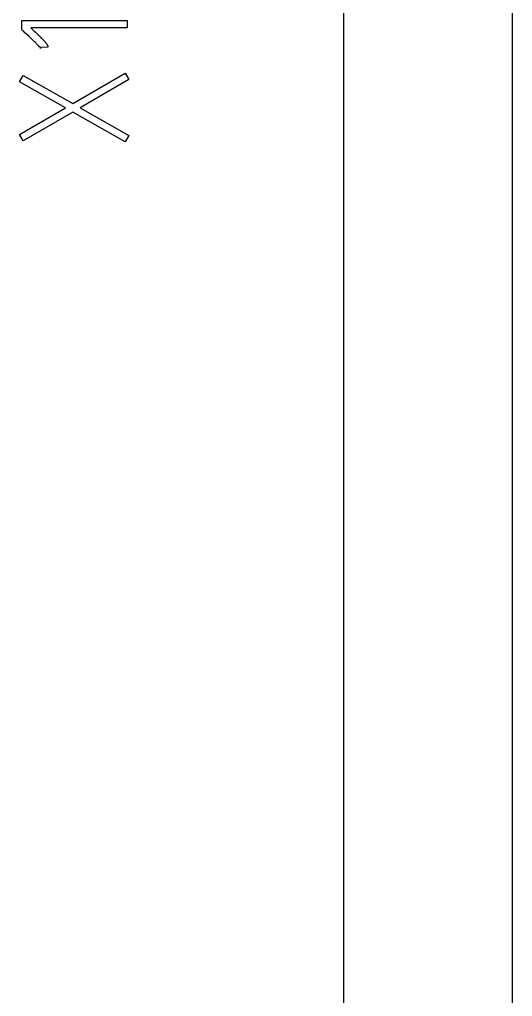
# Model space of a CAD drawing. Header units: inches. Extents: x 9000 to 22395, y 8106 to 17135.
# Drawn here: x 10286.33 to 10300.82, y 8459.31 to 8488.04 of the extents above; entities that cross this region are included whole.
import ezdxf

# ---------------------------------------------------------------- set-up
doc = ezdxf.new("R2010")
doc.units = ezdxf.units.IN
doc.header["$MEASUREMENT"] = 0
doc.layers.add('20000_FRONT_O', color=7, linetype='Continuous')
doc.layers.add('20500_FRONT_O_LABELING', color=7, linetype='Continuous')

# ---------------------------------------------------------------- blocks, each defined once
blk = doc.blocks.new('A$C21A67833')
at = {"layer": '20000_FRONT_O', "linetype": 'Continuous'}
for p, q in [((110, 0), (110, 100)), ((107.764, 98.3), (107.764, 60.85))]:
    blk.add_line(p, q, dxfattribs=at)
at = {"layer": '20500_FRONT_O_LABELING', "linetype": 'Continuous'}
for p, q in [((103.508, 86.471), (104.902, 86.471)), ((103.508, 86.348), (103.508, 86.471)), ((104.902, 86.471), (104.902, 86.374)), ((103.523, 86.335), (103.508, 86.348)), ((103.534, 86.325), (103.523, 86.335)), ((103.55, 86.311), (103.534, 86.325)), ((103.57, 86.292), (103.55, 86.311)), ((103.607, 86.259), (103.57, 86.292)), ((103.627, 86.239), (103.607, 86.259)), ((104.902, 86.374), (103.628, 86.374)), ((103.628, 86.374), (103.654, 86.349)), ((103.654, 86.349), (103.672, 86.333)), ((103.672, 86.333), (103.689, 86.317)), ((103.689, 86.317), (103.707, 86.3)), ((103.707, 86.3), (103.724, 86.283)), ((103.724, 86.283), (103.741, 86.267)), ((103.643, 86.225), (103.627, 86.239)), ((103.658, 86.21), (103.643, 86.225)), ((103.668, 86.201), (103.658, 86.21)), ((103.678, 86.191), (103.668, 86.201)), ((103.853, 86.119), (103.754, 86.114)), ((103.754, 86.114), (103.758, 86.102)), ((103.479, 85.659), (103.527, 85.746)), ((103.527, 85.746), (104.184, 85.374)), ((104.184, 85.374), (104.875, 85.776)), ((104.875, 85.776), (104.923, 85.69)), ((104.085, 85.315), (103.479, 85.659)), ((104.923, 85.69), (104.28, 85.317)), ((103.479, 84.966), (104.085, 85.315)), ((104.182, 85.261), (103.527, 84.882)), ((104.875, 84.867), (104.182, 85.261)), ((104.28, 85.317), (104.923, 84.952)), ((103.527, 84.882), (103.479, 84.966)), ((104.923, 84.952), (104.875, 84.867))]:
    blk.add_line(p, q, dxfattribs=at)
for points in [[(103.741, 86.267), (103.758, 86.25), (103.766, 86.241), (103.775, 86.233), (103.783, 86.224), (103.791, 86.215), (103.8, 86.207), (103.808, 86.198), (103.816, 86.189), (103.82, 86.184), (103.823, 86.18), (103.827, 86.175), (103.831, 86.17), (103.835, 86.165), (103.838, 86.161), (103.841, 86.156), (103.843, 86.153), (103.845, 86.151), (103.846, 86.148), (103.847, 86.145), (103.849, 86.143), (103.85, 86.14)], [(103.758, 86.102), (103.756, 86.105), (103.754, 86.108), (103.75, 86.113), (103.746, 86.119), (103.741, 86.124), (103.736, 86.13), (103.732, 86.135), (103.727, 86.14), (103.722, 86.145), (103.718, 86.151), (103.713, 86.156), (103.708, 86.161), (103.703, 86.166), (103.698, 86.171), (103.693, 86.176), (103.688, 86.181), (103.678, 86.191)], [(103.85, 86.14), (103.85, 86.139), (103.85, 86.138), (103.85, 86.137), (103.851, 86.136), (103.851, 86.135), (103.851, 86.134), (103.851, 86.133), (103.852, 86.132), (103.852, 86.132), (103.852, 86.131), (103.852, 86.13), (103.852, 86.129), (103.852, 86.128), (103.853, 86.127), (103.853, 86.126), (103.853, 86.125), (103.853, 86.125), (103.853, 86.124), (103.853, 86.124), (103.853, 86.123), (103.853, 86.123), (103.853, 86.122), (103.853, 86.122), (103.853, 86.121), (103.853, 86.121), (103.853, 86.12), (103.853, 86.12), (103.853, 86.119)]]:
    blk.add_lwpolyline(points, dxfattribs=at)

msp = doc.modelspace()

# ---------------------------------------------------------------- block references
at = {"xscale": 2.2218, "yscale": 2.2218, "zscale": 2.2218}
msp.add_blockref('A$C21A67833', (10056.419, 8295.882), dxfattribs=at)

doc.saveas('drawing.dxf')
